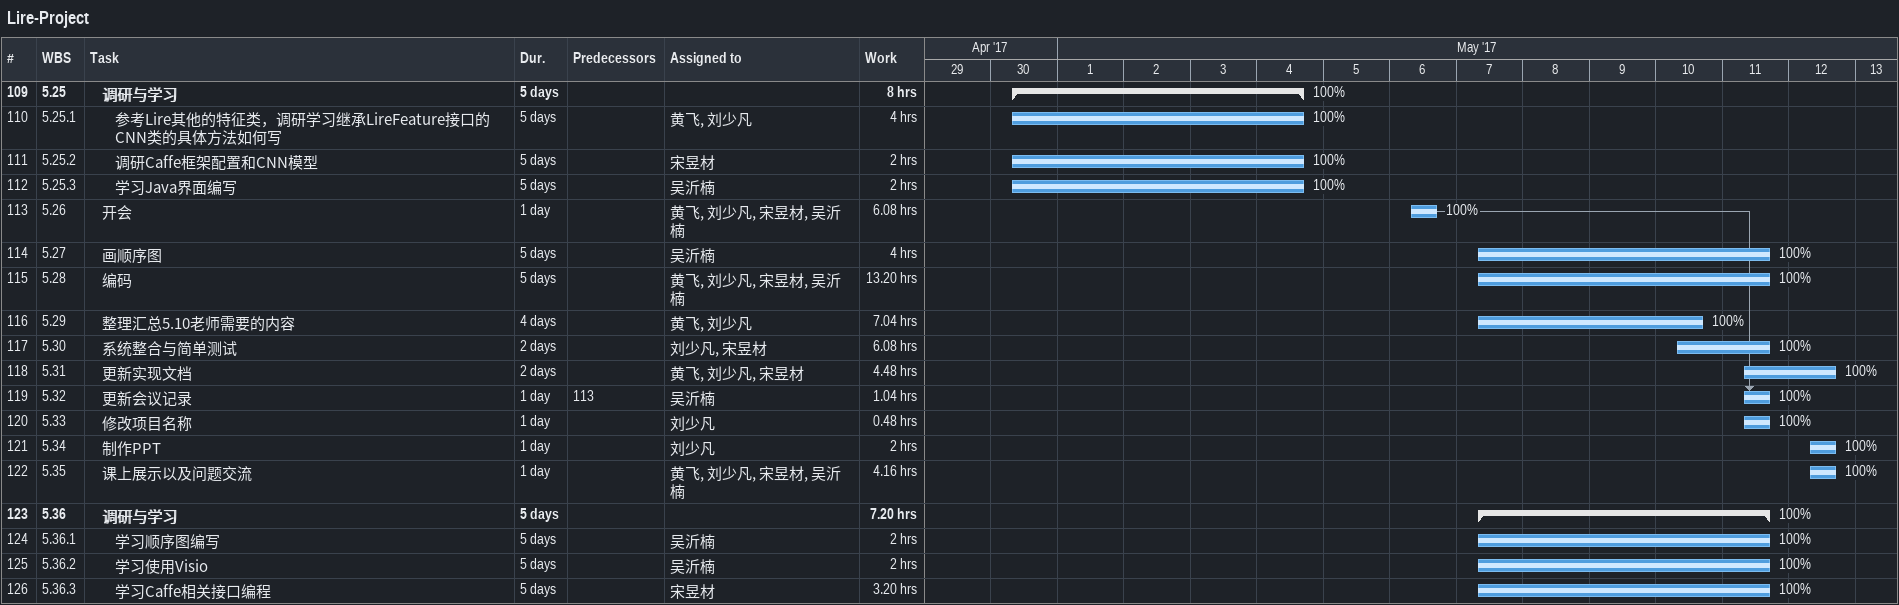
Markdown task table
Lire-Project

| ID | WBS | Task | Duration | Start | Finish | Predecessors | Resources | % complete | Work (h) |
|---|---|---|---|---|---|---|---|---|---|
| 109 | 5.25 | **调研与学习** | 5d | 2017-04-30 | 2017-05-04 |  |  | 100 | 8 |
| 110 | 5.25.1 | 参考Lire其他的特征类，调研学习继承LireFeature接口的CNN类的具体方法如何写 | 5d | 2017-04-30 | 2017-05-04 |  | 黄飞, 刘少凡 | 100 | 4 |
| 111 | 5.25.2 | 调研Caffe框架配置和CNN模型 | 5d | 2017-04-30 | 2017-05-04 |  | 宋昱材 | 100 | 2 |
| 112 | 5.25.3 | 学习Java界面编写 | 5d | 2017-04-30 | 2017-05-04 |  | 吴沂楠 | 100 | 2 |
| 113 | 5.26 | 开会 | 1d | 2017-05-06 | 2017-05-06 |  | 黄飞, 刘少凡, 宋昱材, 吴沂楠 | 100 | 6.08 |
| 114 | 5.27 | 画顺序图 | 5d | 2017-05-07 | 2017-05-11 |  | 吴沂楠 | 100 | 4 |
| 115 | 5.28 | 编码 | 5d | 2017-05-07 | 2017-05-11 |  | 黄飞, 刘少凡, 宋昱材, 吴沂楠 | 100 | 13.20 |
| 116 | 5.29 | 整理汇总5.10老师需要的内容 | 4d | 2017-05-07 | 2017-05-10 |  | 黄飞, 刘少凡 | 100 | 7.04 |
| 117 | 5.30 | 系统整合与简单测试 | 2d | 2017-05-10 | 2017-05-11 |  | 刘少凡, 宋昱材 | 100 | 6.08 |
| 118 | 5.31 | 更新实现文档 | 2d | 2017-05-11 | 2017-05-12 |  | 黄飞, 刘少凡, 宋昱材 | 100 | 4.48 |
| 119 | 5.32 | 更新会议记录 | 1d | 2017-05-11 | 2017-05-11 | 113 | 吴沂楠 | 100 | 1.04 |
| 120 | 5.33 | 修改项目名称 | 1d | 2017-05-11 | 2017-05-11 |  | 刘少凡 | 100 | 0.48 |
| 121 | 5.34 | 制作PPT | 1d | 2017-05-12 | 2017-05-12 |  | 刘少凡 | 100 | 2 |
| 122 | 5.35 | 课上展示以及问题交流 | 1d | 2017-05-12 | 2017-05-12 |  | 黄飞, 刘少凡, 宋昱材, 吴沂楠 | 100 | 4.16 |
| 123 | 5.36 | **调研与学习** | 5d | 2017-05-07 | 2017-05-11 |  |  | 100 | 7.20 |
| 124 | 5.36.1 | 学习顺序图编写 | 5d | 2017-05-07 | 2017-05-11 |  | 吴沂楠 | 100 | 2 |
| 125 | 5.36.2 | 学习使用Visio | 5d | 2017-05-07 | 2017-05-11 |  | 吴沂楠 | 100 | 2 |
| 126 | 5.36.3 | 学习Caffe相关接口编程 | 5d | 2017-05-07 | 2017-05-11 |  | 宋昱材 | 100 | 3.20 |
